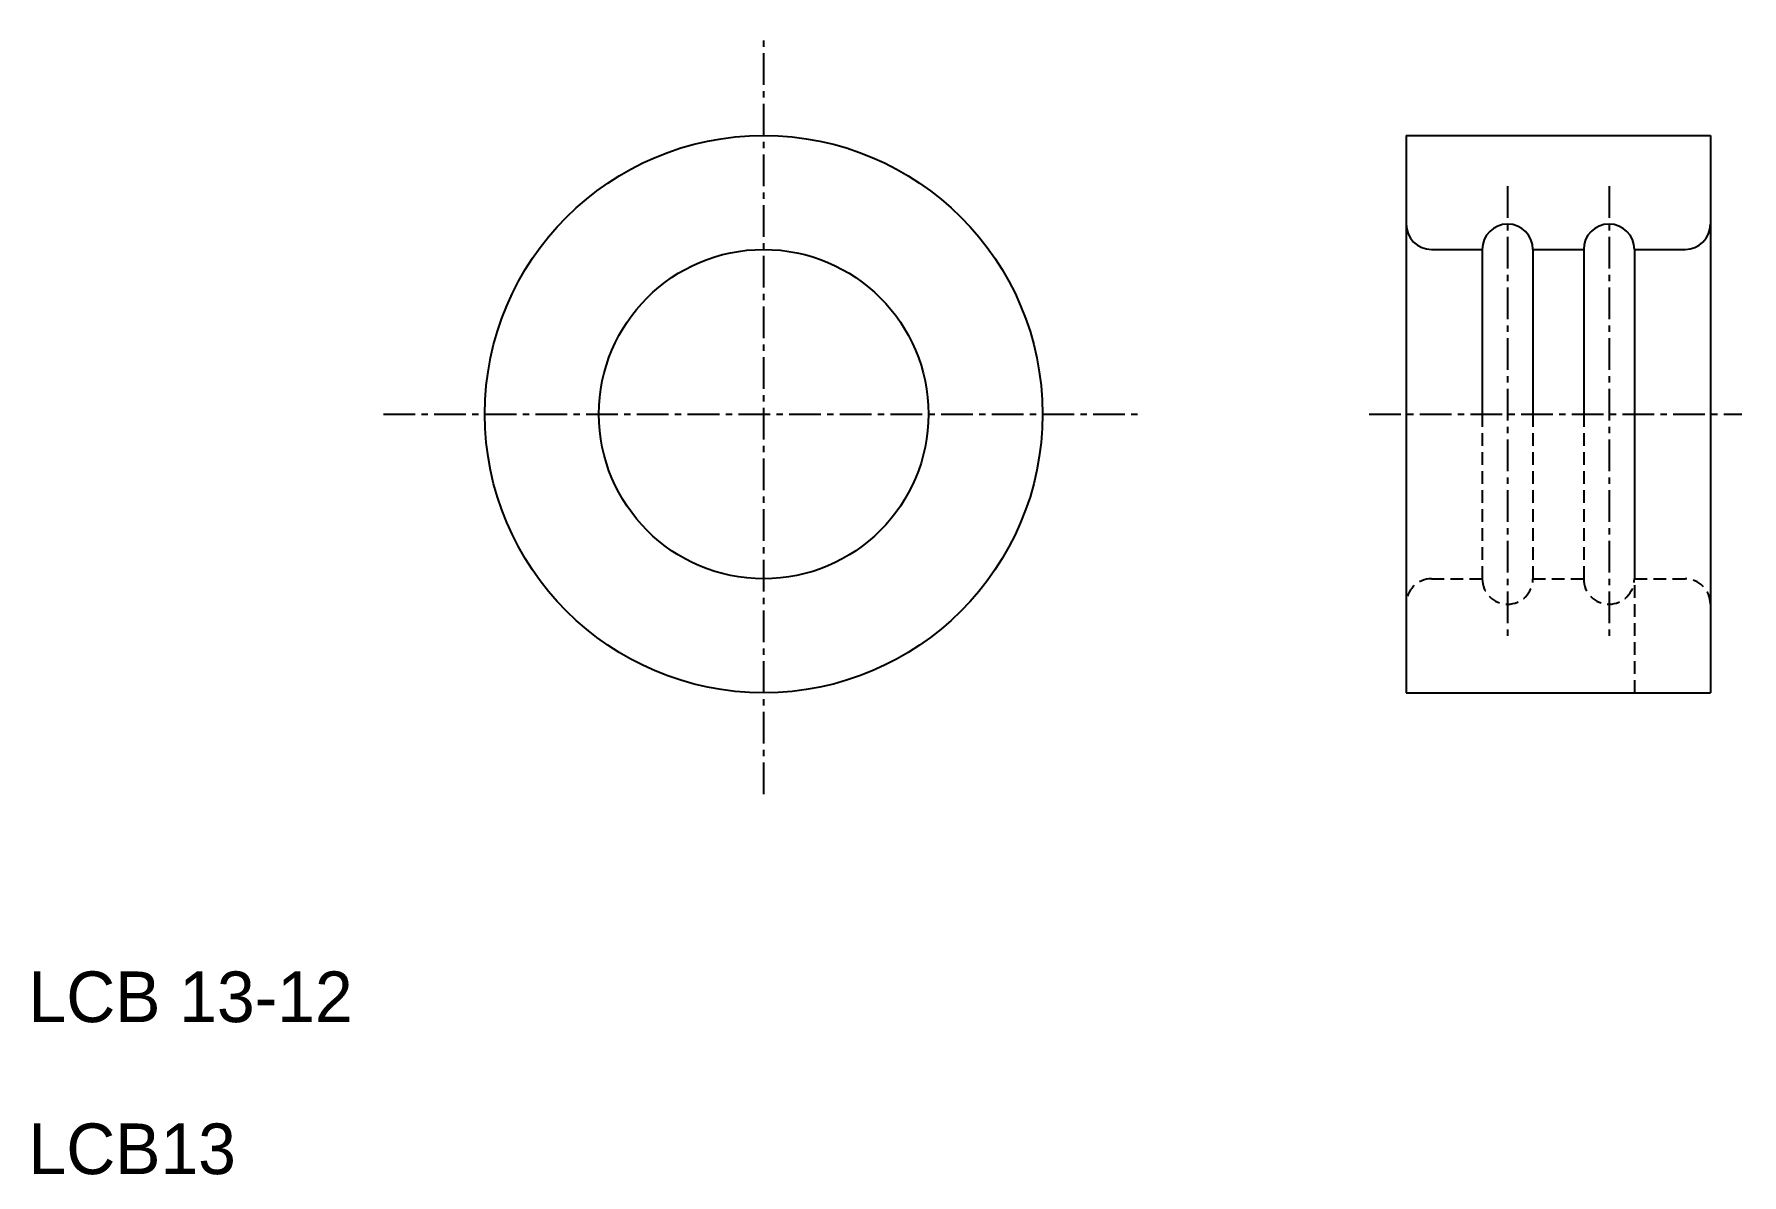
# Model space of a CAD drawing. Extents: x 10.2 to 77.6, y 10 to 55.
import ezdxf

# ---------------------------------------------------------------- set-up
doc = ezdxf.new("R2010")
doc.units = 0
doc.linetypes.add('CENTER', pattern=[2, 1.25, -0.25, 0.25, -0.25])
doc.linetypes.add('DASHED', pattern=[0.75, 0.5, -0.25])
doc.layers.get('0').update_dxf_attribs({"linetype": 'CONTINUOUS'})
doc.layers.add('CENTER', color=1, linetype='CENTER')

msp = doc.modelspace()

# ---------------------------------------------------------------- linework, layer by layer
at = {"color": 7, "linetype": 'CONTINUOUS'}
for p, q in [((64.347, 51), (76.347, 51)), ((64.347, 51), (64.347, 29)), ((76.347, 51), (76.347, 29)), ((65.347, 46.5), (67.347, 46.5)), ((67.347, 46.5), (67.347, 40)), ((69.347, 46.5), (69.347, 40)), ((69.347, 46.5), (71.347, 46.5)), ((71.347, 46.5), (71.347, 40)), ((73.347, 46.5), (73.347, 40)), ((73.347, 46.5), (75.347, 46.5)), ((64.347, 29), (76.347, 29)), ((67.347, 29), (67.347, 29)), ((70.347, 29), (70.347, 29))]:
    msp.add_line(p, q, dxfattribs=at)
at = {"color": 3, "linetype": 'DASHED'}
for p, q in [((67.347, 40), (67.347, 33.5)), ((69.347, 40), (69.347, 33.5)), ((71.347, 40), (71.347, 33.5)), ((73.347, 40), (73.347, 33.5)), ((73.347, 40), (73.347, 29)), ((73.347, 39.5), (73.347, 33.5)), ((65.347, 33.5), (67.347, 33.5)), ((69.347, 33.5), (71.347, 33.5)), ((73.347, 33.5), (75.347, 33.5))]:
    msp.add_line(p, q, dxfattribs=at)
at = {"color": 7, "linetype": 'CONTINUOUS'}
for radius in [11, 6.5]:
    msp.add_circle((39, 40), radius, dxfattribs=at)
for centre, start, end in [((65.347, 47.5), 180, 270), ((68.347, 46.5), 0, 180), ((72.347, 46.5), 0, 180), ((75.347, 47.5), 270, 0)]:
    msp.add_arc(centre, 1, start, end, dxfattribs=at)
at = {"color": 3, "linetype": 'DASHED'}
for centre, start, end in [((65.347, 32.5), 90, 180), ((68.347, 33.5), 180, 0), ((72.347, 33.5), 180, 0), ((75.347, 32.5), 0, 90)]:
    msp.add_arc(centre, 1, start, end, dxfattribs=at)
at = {"layer": 'CENTER', "color": 1, "linetype": 'CENTER'}
for p, q in [((39, 25), (39, 55)), ((68.347, 49), (68.347, 31)), ((72.347, 49), (72.347, 31)), ((24, 40), (54, 40)), ((62.88, 40), (77.587, 40))]:
    msp.add_line(p, q, dxfattribs=at)

# ---------------------------------------------------------------- texts
at = {"color": 7, "linetype": 'CONTINUOUS'}
for s, p in [('LCB 13-12', (10, 16)), ('LCB13', (10, 10))]:
    msp.add_text(s, height=2, dxfattribs=at).set_placement(p)

doc.saveas('drawing.dxf')
